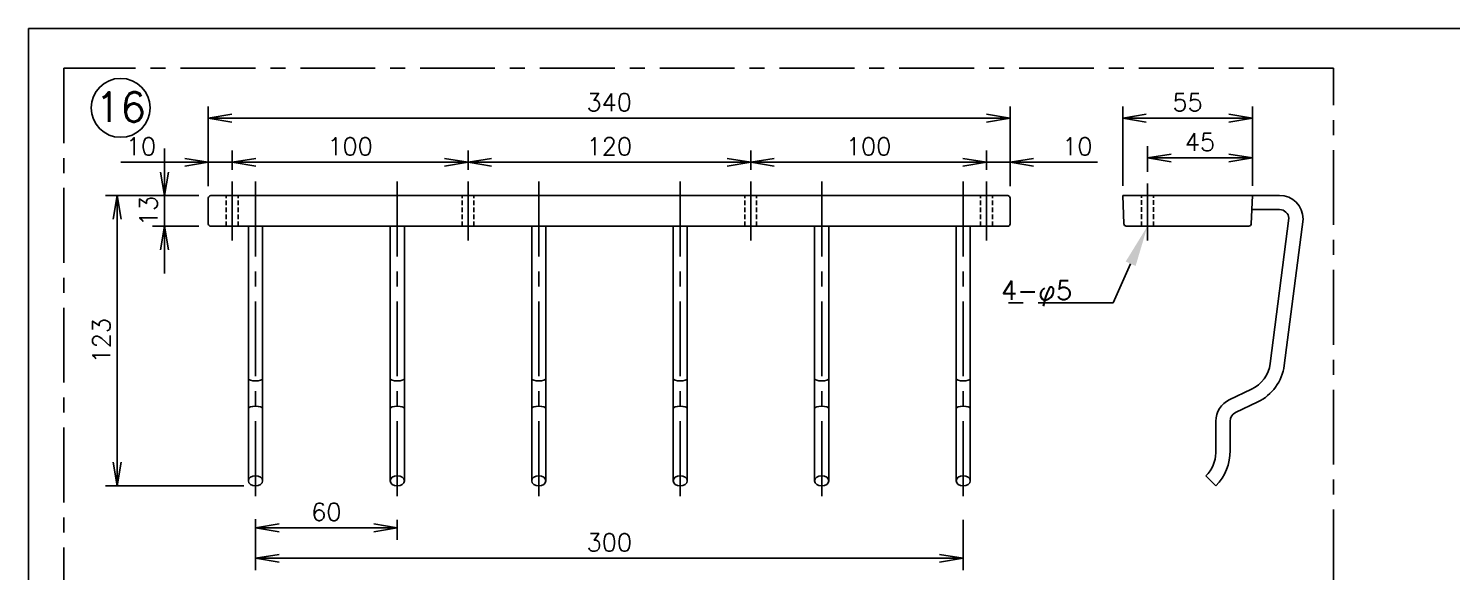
# Model space of a CAD drawing. Extents: x 115 to 2025, y 0 to 1377.
# Drawn here: x 115 to 719, y 1146 to 1377 of the extents above; entities that cross this region are included whole.
import ezdxf
from ezdxf.enums import TextEntityAlignment as Align

# ---------------------------------------------------------------- set-up
doc = ezdxf.new("R2010")
doc.units = 0
doc.header["$PDMODE"] = 3
doc.linetypes.add('ACISOWELD', pattern=[3, 2, -1])
doc.linetypes.add('CENTER', pattern=[50.8, 31.75, -6.35, 6.35, -6.35])
doc.layers.get('0').update_dxf_attribs({"linetype": 'CONTINUOUS'})
doc.layers.get('DEFPOINTS').update_dxf_attribs({"linetype": 'CONTINUOUS'})
for name, color, linetype in [('DANMEN', 7, 'CONTINUOUS'), ('SUNPOU', 7, 'CONTINUOUS'), ('WAKU', 7, 'CONTINUOUS')]:
    doc.layers.add(name, color=color, linetype=linetype)
doc.styles.get("Standard").update_dxf_attribs({"font": 'romans.shx', "bigfont": 'extfont.shx'})
doc.dimstyles.get("Standard").update_dxf_attribs({"dimscale": 5, "dimtxt": 2, "dimasz": 3, "dimexe": 1, "dimexo": 1, "dimgap": 0.6, "dimtad": 3, "dimdec": 0, "dimzin": 0, "dimdsep": 46, "dimtxsty": 'STANDARD', "dimblk1": 'OPEN', "dimblk2": 'OPEN', "dimsah": 1, "dimcen": 1.5, "dimadec": 0, "dimazin": 0, "dimtfac": 1, "dimtdec": 0, "dimtmove": 0, "dimatfit": 0, "dimldrblk": 'DOTSMALL', "dimfxl": 1, "dimtvp": 1, "dimtolj": 1, "dimtzin": 0, "dimarcsym": 0})

# ---------------------------------------------------------------- blocks, each defined once
blk = doc.blocks.new('_OPEN')
at = {"color": 0, "linetype": 'ByBlock'}
for p, q in [((-1, 0.167), (0, 0)), ((0, 0), (-1, -0.167)), ((0, 0), (-1, 0))]:
    blk.add_line(p, q, dxfattribs=at)
blk = doc.blocks.new('*D18')
at = {"layer": 'DEFPOINTS', "color": 0}
for p in [(152.66, 1305.84), (192.28, 1305.84), (211.28, 1182.77)]:
    blk.add_point(p, dxfattribs=at)
at = {"layer": 'SUNPOU', "color": 0, "lineweight": -2}
for p, q in [((187.28, 1305.84), (147.66, 1305.84)), ((152.66, 1192.77), (152.66, 1295.84)), ((206.28, 1182.77), (147.66, 1182.77))]:
    blk.add_line(p, q, dxfattribs=at)
at = {"layer": 'SUNPOU', "color": 0, "lineweight": -2, "xscale": 10, "yscale": 10, "zscale": 10}
for p, rotation in [((152.66, 1305.84), 90), ((152.66, 1182.77), 270)]:
    blk.add_blockref('_OPEN', p, dxfattribs=dict(at, rotation=rotation))
at = {"layer": 'SUNPOU', "color": 0, "insert": (145.91, 1244.31), "char_height": 7.5, "attachment_point": 5, "rotation": 90}
blk.add_mtext('\\A1;123', dxfattribs=at)
blk = doc.blocks.new('_DotSmall')
at = {"color": 0, "linetype": 'ByBlock', "const_width": 0.5}
blk.add_lwpolyline([(-0.0625, 0, 1), (0.0625, 0, 1)], format="xyb", close=True, dxfattribs=at)
blk = doc.blocks.new('*D19')
at = {"layer": 'DEFPOINTS', "color": 0}
for p in [(211.28, 1173.71), (271.41, 1173.4), (271.41, 1164.94)]:
    blk.add_point(p, dxfattribs=at)
at = {"layer": 'SUNPOU', "color": 0, "lineweight": -2}
for p, q in [((211.28, 1168.71), (211.28, 1159.94)), ((221.28, 1164.94), (261.41, 1164.94)), ((271.41, 1168.4), (271.41, 1159.94))]:
    blk.add_line(p, q, dxfattribs=at)
at = {"layer": 'SUNPOU', "color": 0, "lineweight": -2, "xscale": 10, "yscale": 10, "zscale": 10, "rotation": 180}
blk.add_blockref('_OPEN', (211.28, 1164.94), dxfattribs=at)
at = {"layer": 'SUNPOU', "color": 0, "lineweight": -2, "xscale": 10, "yscale": 10, "zscale": 10}
blk.add_blockref('_OPEN', (271.41, 1164.94), dxfattribs=at)
at = {"layer": 'SUNPOU', "color": 0, "insert": (241.34, 1171.69), "char_height": 7.5, "attachment_point": 5}
blk.add_mtext('\\A1;60', dxfattribs=at)
blk = doc.blocks.new('*D20')
at = {"layer": 'DEFPOINTS', "color": 0}
for p in [(531.28, 1338.69), (191.28, 1304.84), (531.28, 1304.84)]:
    blk.add_point(p, dxfattribs=at)
at = {"layer": 'SUNPOU', "color": 0, "lineweight": -2}
for p, q in [((191.28, 1309.84), (191.28, 1343.69)), ((531.28, 1309.84), (531.28, 1343.69)), ((201.28, 1338.69), (521.28, 1338.69))]:
    blk.add_line(p, q, dxfattribs=at)
at = {"layer": 'SUNPOU', "color": 0, "lineweight": -2, "xscale": 10, "yscale": 10, "zscale": 10, "rotation": 180}
blk.add_blockref('_OPEN', (191.28, 1338.69), dxfattribs=at)
at = {"layer": 'SUNPOU', "color": 0, "lineweight": -2, "xscale": 10, "yscale": 10, "zscale": 10}
blk.add_blockref('_OPEN', (531.28, 1338.69), dxfattribs=at)
at = {"layer": 'SUNPOU', "color": 0, "insert": (361.28, 1345.44), "char_height": 7.5, "attachment_point": 5}
blk.add_mtext('\\A1;340', dxfattribs=at)
blk = doc.blocks.new('*D21')
at = {"layer": 'DEFPOINTS', "color": 0}
for p in [(634.07, 1338.69), (579.07, 1304.94), (634.07, 1304.94)]:
    blk.add_point(p, dxfattribs=at)
at = {"layer": 'SUNPOU', "color": 0, "lineweight": -2}
for p, q in [((579.07, 1309.94), (579.07, 1343.69)), ((634.07, 1309.94), (634.07, 1343.69)), ((589.07, 1338.69), (624.07, 1338.69))]:
    blk.add_line(p, q, dxfattribs=at)
at = {"layer": 'SUNPOU', "color": 0, "lineweight": -2, "xscale": 10, "yscale": 10, "zscale": 10, "rotation": 180}
blk.add_blockref('_OPEN', (579.07, 1338.69), dxfattribs=at)
at = {"layer": 'SUNPOU', "color": 0, "lineweight": -2, "xscale": 10, "yscale": 10, "zscale": 10}
blk.add_blockref('_OPEN', (634.07, 1338.69), dxfattribs=at)
at = {"layer": 'SUNPOU', "color": 0, "insert": (606.57, 1345.44), "char_height": 7.5, "attachment_point": 5}
blk.add_mtext('\\A1;55', dxfattribs=at)
blk = doc.blocks.new('*D22')
at = {"layer": 'DEFPOINTS', "color": 0}
for p in [(634.07, 1321.83), (589.57, 1310.94), (634.07, 1305.94)]:
    blk.add_point(p, dxfattribs=at)
at = {"layer": 'SUNPOU', "color": 0, "lineweight": -2}
for p, q in [((589.57, 1315.94), (589.57, 1326.83)), ((599.57, 1321.83), (624.07, 1321.83)), ((634.07, 1310.94), (634.07, 1326.83))]:
    blk.add_line(p, q, dxfattribs=at)
at = {"layer": 'SUNPOU', "color": 0, "lineweight": -2, "xscale": 10, "yscale": 10, "zscale": 10, "rotation": 180}
blk.add_blockref('_OPEN', (589.57, 1321.83), dxfattribs=at)
at = {"layer": 'SUNPOU', "color": 0, "lineweight": -2, "xscale": 10, "yscale": 10, "zscale": 10}
blk.add_blockref('_OPEN', (634.07, 1321.83), dxfattribs=at)
at = {"layer": 'SUNPOU', "color": 0, "insert": (611.82, 1328.58), "char_height": 7.5, "attachment_point": 5}
blk.add_mtext('\\A1;45', dxfattribs=at)
blk = doc.blocks.new('*D23')
at = {"layer": 'DEFPOINTS', "color": 0}
for p in [(211.28, 1173.71), (511.41, 1173.4), (511.41, 1152.04)]:
    blk.add_point(p, dxfattribs=at)
at = {"layer": 'SUNPOU', "color": 0, "lineweight": -2}
for p, q in [((211.28, 1168.71), (211.28, 1147.04)), ((511.41, 1168.4), (511.41, 1147.04)), ((221.28, 1152.04), (501.41, 1152.04))]:
    blk.add_line(p, q, dxfattribs=at)
at = {"layer": 'SUNPOU', "color": 0, "lineweight": -2, "xscale": 10, "yscale": 10, "zscale": 10, "rotation": 180}
blk.add_blockref('_OPEN', (211.28, 1152.04), dxfattribs=at)
at = {"layer": 'SUNPOU', "color": 0, "lineweight": -2, "xscale": 10, "yscale": 10, "zscale": 10}
blk.add_blockref('_OPEN', (511.41, 1152.04), dxfattribs=at)
at = {"layer": 'SUNPOU', "color": 0, "insert": (361.34, 1158.79), "char_height": 7.5, "attachment_point": 5}
blk.add_mtext('\\A1;300', dxfattribs=at)
blk = doc.blocks.new('*S24')
at = {"color": 7}
for p, q in [((572, 1269.38), (579.42, 1285.96)), ((572, 1269.57), (572, 1269.38))]:
    blk.add_line(p, q, dxfattribs=at)
at = {"color": 7, "linetype": 'Continuous'}
blk.add_trace([(581.52, 1285.02), (577.32, 1286.9), (586.56, 1301.94)], dxfattribs=at)
blk = doc.blocks.new('*D25')
at = {"layer": 'DEFPOINTS', "color": 0}
for p in [(172.66, 1305.84), (192.28, 1305.84), (192.28, 1292.84)]:
    blk.add_point(p, dxfattribs=at)
at = {"layer": 'SUNPOU', "color": 0, "lineweight": -2}
for p, q in [((172.66, 1315.84), (172.66, 1325.84)), ((187.28, 1305.84), (167.66, 1305.84)), ((172.66, 1292.84), (172.66, 1305.84)), ((187.28, 1292.84), (167.66, 1292.84)), ((172.66, 1282.84), (172.66, 1272.84))]:
    blk.add_line(p, q, dxfattribs=at)
at = {"layer": 'SUNPOU', "color": 0, "lineweight": -2, "xscale": 10, "yscale": 10, "zscale": 10}
for p, rotation in [((172.66, 1305.84), 270), ((172.66, 1292.84), 90)]:
    blk.add_blockref('_OPEN', p, dxfattribs=dict(at, rotation=rotation))
at = {"layer": 'SUNPOU', "color": 0, "insert": (165.91, 1299.34), "char_height": 7.5, "attachment_point": 5, "rotation": 90}
blk.add_mtext('\\A1;13', dxfattribs=at)
blk = doc.blocks.new('*D26')
at = {"layer": 'DEFPOINTS', "color": 0}
for p in [(201.41, 1319.99), (201.41, 1311.78), (191.28, 1304.84)]:
    blk.add_point(p, dxfattribs=at)
at = {"layer": 'SUNPOU', "color": 0, "lineweight": -2}
for p, q in [((191.28, 1309.84), (191.28, 1324.99)), ((201.41, 1316.78), (201.41, 1324.99)), ((181.28, 1319.99), (154.21, 1319.99)), ((201.41, 1319.99), (191.28, 1319.99)), ((211.41, 1319.99), (221.41, 1319.99))]:
    blk.add_line(p, q, dxfattribs=at)
at = {"layer": 'SUNPOU', "color": 0, "lineweight": -2, "xscale": 10, "yscale": 10, "zscale": 10}
blk.add_blockref('_OPEN', (191.28, 1319.99), dxfattribs=at)
at = {"layer": 'SUNPOU', "color": 0, "lineweight": -2, "xscale": 10, "yscale": 10, "zscale": 10, "rotation": 180}
blk.add_blockref('_OPEN', (201.41, 1319.99), dxfattribs=at)
at = {"layer": 'SUNPOU', "color": 0, "insert": (162.74, 1326.74), "char_height": 7.5, "attachment_point": 5}
blk.add_mtext('\\A1;10', dxfattribs=at)
blk = doc.blocks.new('*D27')
at = {"layer": 'DEFPOINTS', "color": 0}
for p in [(301.41, 1319.99), (201.41, 1311.78), (301.41, 1311.78)]:
    blk.add_point(p, dxfattribs=at)
at = {"layer": 'SUNPOU', "color": 0, "lineweight": -2}
for p, q in [((201.41, 1316.78), (201.41, 1324.99)), ((301.41, 1316.78), (301.41, 1324.99)), ((211.41, 1319.99), (291.41, 1319.99))]:
    blk.add_line(p, q, dxfattribs=at)
at = {"layer": 'SUNPOU', "color": 0, "lineweight": -2, "xscale": 10, "yscale": 10, "zscale": 10, "rotation": 180}
blk.add_blockref('_OPEN', (201.41, 1319.99), dxfattribs=at)
at = {"layer": 'SUNPOU', "color": 0, "lineweight": -2, "xscale": 10, "yscale": 10, "zscale": 10}
blk.add_blockref('_OPEN', (301.41, 1319.99), dxfattribs=at)
at = {"layer": 'SUNPOU', "color": 0, "insert": (251.41, 1326.74), "char_height": 7.5, "attachment_point": 5}
blk.add_mtext('\\A1;100', dxfattribs=at)
blk = doc.blocks.new('*D28')
at = {"layer": 'DEFPOINTS', "color": 0}
for p in [(421.28, 1319.99), (301.41, 1311.78), (421.28, 1311.78)]:
    blk.add_point(p, dxfattribs=at)
at = {"layer": 'SUNPOU', "color": 0, "lineweight": -2}
for p, q in [((301.41, 1316.78), (301.41, 1324.99)), ((421.28, 1316.78), (421.28, 1324.99)), ((311.41, 1319.99), (411.28, 1319.99))]:
    blk.add_line(p, q, dxfattribs=at)
at = {"layer": 'SUNPOU', "color": 0, "lineweight": -2, "xscale": 10, "yscale": 10, "zscale": 10, "rotation": 180}
blk.add_blockref('_OPEN', (301.41, 1319.99), dxfattribs=at)
at = {"layer": 'SUNPOU', "color": 0, "lineweight": -2, "xscale": 10, "yscale": 10, "zscale": 10}
blk.add_blockref('_OPEN', (421.28, 1319.99), dxfattribs=at)
at = {"layer": 'SUNPOU', "color": 0, "insert": (361.34, 1326.74), "char_height": 7.5, "attachment_point": 5}
blk.add_mtext('\\A1;120', dxfattribs=at)
blk = doc.blocks.new('*D29')
at = {"layer": 'DEFPOINTS', "color": 0}
for p in [(521.28, 1319.99), (421.28, 1311.78), (521.28, 1311.78)]:
    blk.add_point(p, dxfattribs=at)
at = {"layer": 'SUNPOU', "color": 0, "lineweight": -2}
for p, q in [((421.28, 1316.78), (421.28, 1324.99)), ((521.28, 1316.78), (521.28, 1324.99)), ((431.28, 1319.99), (511.28, 1319.99))]:
    blk.add_line(p, q, dxfattribs=at)
at = {"layer": 'SUNPOU', "color": 0, "lineweight": -2, "xscale": 10, "yscale": 10, "zscale": 10, "rotation": 180}
blk.add_blockref('_OPEN', (421.28, 1319.99), dxfattribs=at)
at = {"layer": 'SUNPOU', "color": 0, "lineweight": -2, "xscale": 10, "yscale": 10, "zscale": 10}
blk.add_blockref('_OPEN', (521.28, 1319.99), dxfattribs=at)
at = {"layer": 'SUNPOU', "color": 0, "insert": (471.28, 1326.74), "char_height": 7.5, "attachment_point": 5}
blk.add_mtext('\\A1;100', dxfattribs=at)
blk = doc.blocks.new('*D30')
at = {"layer": 'DEFPOINTS', "color": 0}
for p in [(531.28, 1319.99), (521.28, 1311.78), (531.28, 1304.84)]:
    blk.add_point(p, dxfattribs=at)
at = {"layer": 'SUNPOU', "color": 0, "lineweight": -2}
for p, q in [((521.28, 1316.78), (521.28, 1324.99)), ((531.28, 1309.84), (531.28, 1324.99)), ((511.28, 1319.99), (501.28, 1319.99)), ((521.28, 1319.99), (531.28, 1319.99)), ((541.28, 1319.99), (568.35, 1319.99))]:
    blk.add_line(p, q, dxfattribs=at)
at = {"layer": 'SUNPOU', "color": 0, "lineweight": -2, "xscale": 10, "yscale": 10, "zscale": 10}
blk.add_blockref('_OPEN', (521.28, 1319.99), dxfattribs=at)
at = {"layer": 'SUNPOU', "color": 0, "lineweight": -2, "xscale": 10, "yscale": 10, "zscale": 10, "rotation": 180}
blk.add_blockref('_OPEN', (531.28, 1319.99), dxfattribs=at)
at = {"layer": 'SUNPOU', "color": 0, "insert": (559.82, 1326.74), "char_height": 7.5, "attachment_point": 5}
blk.add_mtext('\\A1;10', dxfattribs=at)

msp = doc.modelspace()

# ---------------------------------------------------------------- linework, layer by layer
at = {"color": 2}
for p, q in [((191.28, 1293.84), (191.28, 1304.84)), ((192.28, 1305.84), (530.28, 1305.84)), ((531.28, 1304.84), (531.28, 1293.84)), ((579.07, 1305.94), (579.57, 1293.94)), ((633.07, 1305.94), (579.07, 1305.94)), ((633.07, 1305.94), (645.57, 1305.94)), ((633.57, 1293.94), (634.07, 1305.94)), ((633.82, 1299.94), (645.57, 1299.94)), ((192.28, 1292.84), (530.28, 1292.84)), ((208.28, 1292.84), (208.28, 1184.9)), ((214.28, 1292.84), (214.28, 1184.9)), ((268.41, 1292.84), (268.41, 1184.9)), ((274.41, 1292.84), (274.41, 1184.9)), ((328.41, 1292.84), (328.41, 1184.9)), ((334.41, 1292.84), (334.41, 1184.9)), ((388.41, 1292.84), (388.41, 1184.9)), ((394.41, 1292.84), (394.41, 1184.9)), ((448.41, 1292.84), (448.41, 1184.9)), ((454.41, 1292.84), (454.41, 1184.9)), ((508.41, 1292.84), (508.41, 1184.9)), ((514.41, 1292.84), (514.41, 1184.9)), ((580.57, 1292.94), (632.57, 1292.94)), ((641.59, 1234.62), (649.56, 1296.24)), ((647.54, 1233.85), (655.57, 1295.94)), ((624.27, 1219.27), (633.73, 1223.78)), ((626.85, 1213.86), (636.31, 1218.36)), ((618.57, 1210.25), (618.57, 1196.77)), ((624.57, 1210.25), (624.57, 1197.77)), ((211.28, 1187.02), (211.28, 1182.77)), ((271.41, 1187.02), (271.41, 1182.77)), ((331.41, 1187.02), (331.41, 1182.77)), ((391.41, 1187.02), (391.41, 1182.77)), ((451.41, 1187.02), (451.41, 1182.77)), ((511.41, 1187.02), (511.41, 1182.77)), ((614.34, 1187.02), (618.57, 1182.77))]:
    msp.add_line(p, q, dxfattribs=at)
at = {"color": 2, "linetype": 'ACISOWELD'}
for p, q in [((587.07, 1292.94), (587.07, 1305.94)), ((592.07, 1292.94), (592.07, 1305.94))]:
    msp.add_line(p, q, dxfattribs=at)
at = {"color": 2}
for centre, radius, start, end in [((192.28, 1304.84), 1, 90, 180), ((530.28, 1304.84), 1, 0, 90), ((645.57, 1295.94), 10, 0, 90), ((645.57, 1295.94), 4, 4.29412, 90), ((192.28, 1293.84), 1, 180, 270), ((530.28, 1293.84), 1, 270, 0), ((580.57, 1293.94), 1, 180, 270), ((632.57, 1293.94), 1, 270, 0), ((627.71, 1236.42), 14, 295.46335, 352.63166), ((627.71, 1236.42), 20, 295.46335, 352.63166), ((628.57, 1210.25), 10, 115.46335, 180), ((628.57, 1210.25), 4, 115.46335, 180), ((604.18, 1197.23), 14.4, 314.86986, 358.18207), ((604.18, 1197.23), 20.4, 314.86986, 1.52732)]:
    msp.add_arc(centre, radius, start, end, dxfattribs=at)
at = {"color": 2, "extrusion": (0, 0, -1)}
for centre in [(211.28, 1228.2), (271.41, 1228.2), (331.41, 1228.2), (391.41, 1228.2), (451.41, 1228.2), (511.41, 1228.2)]:
    msp.add_ellipse(centre, major_axis=(-3, 0), ratio=0.319698, start_param=3.141593, end_param=6.283185, dxfattribs=at)
at = {"color": 2}
for centre in [(211.28, 1215.58), (271.41, 1215.58), (331.41, 1215.58), (391.41, 1215.58), (451.41, 1215.58), (511.41, 1215.58)]:
    msp.add_ellipse(centre, major_axis=(-3, 0), ratio=0.319698, start_param=3.141593, end_param=6.283185, dxfattribs=at)
for centre in [(211.28, 1184.9), (271.41, 1184.9), (331.41, 1184.9), (391.41, 1184.9), (451.41, 1184.9), (511.41, 1184.9)]:
    msp.add_ellipse(centre, major_axis=(-3, 0), ratio=0.708545, dxfattribs=at)
at = {"layer": 'DANMEN', "color": 2, "linetype": 'CENTER'}
for p, q in [((201.41, 1311.78), (201.41, 1286.87)), ((211.28, 1311.79), (211.28, 1173.71)), ((271.41, 1311.79), (271.41, 1173.4)), ((301.41, 1311.78), (301.41, 1286.87)), ((331.41, 1311.79), (331.41, 1173.4)), ((391.41, 1311.79), (391.41, 1173.4)), ((421.28, 1311.78), (421.28, 1286.87)), ((451.41, 1311.79), (451.41, 1173.4)), ((511.41, 1311.79), (511.41, 1173.4)), ((521.28, 1311.78), (521.28, 1286.87)), ((589.57, 1310.94), (589.57, 1286.82))]:
    msp.add_line(p, q, dxfattribs=at)
at = {"layer": 'DANMEN', "color": 2, "linetype": 'ACISOWELD'}
for p, q in [((198.91, 1292.84), (198.91, 1305.84)), ((203.91, 1292.84), (203.91, 1305.84)), ((298.91, 1292.84), (298.91, 1305.84)), ((303.91, 1292.84), (303.91, 1305.84)), ((418.78, 1292.84), (418.78, 1305.84)), ((423.78, 1292.84), (423.78, 1305.84)), ((518.78, 1292.84), (518.78, 1305.84)), ((523.78, 1292.84), (523.78, 1305.84))]:
    msp.add_line(p, q, dxfattribs=at)
at = {"layer": 'SUNPOU', "color": 7, "linetype": 'CENTER'}
for p, q in [((129.95, 1359.89), (129.95, 1141.01)), ((668.45, 1359.89), (129.95, 1359.89)), ((668.45, 1141.01), (668.45, 1359.89)), ((575.01, 1260.38), (529.16, 1260.38))]:
    msp.add_line(p, q, dxfattribs=at)
at = {"layer": 'SUNPOU'}
msp.add_circle((154.07, 1343.08), 12.5, dxfattribs=at)
at = {"layer": 'WAKU', "color": 6}
for p, q in [((2025, 1376.75), (115, 1376.75)), ((115, 1376.75), (115, 0))]:
    msp.add_line(p, q, dxfattribs=at)

# ---------------------------------------------------------------- block references
at = {"layer": 'SUNPOU', "color": 7, "linetype": 'CENTER'}
msp.add_blockref('*S24', (3.01, -9), dxfattribs=at)

# ---------------------------------------------------------------- texts
at = {"layer": 'SUNPOU'}
msp.add_text('16', height=12.5, dxfattribs=at).set_placement((154.07, 1343.42), align=Align.MIDDLE)
at = {"layer": 'SUNPOU', "color": 7}
msp.add_text('4-φ5', height=8, dxfattribs=at).set_placement((527.44, 1261.68))

# ---------------------------------------------------------------- dimensions: what is measured, and where the dimension line sits
for base, p1, p2, override, picture, middle in [((531.28, 1338.69), (191.28, 1304.84), (531.28, 1304.84), {"dimtxt": 1.5, "dimasz": 2, "dimtol": 0, "dimlim": 0, "dimtp": 0, "dimtm": 0, "dimtfac": 1, "dimtdec": 0, "dimtolj": 1, "dimtzin": 0}, '*D20', (361.28, 1345.44)), ((634.07, 1338.69), (579.07, 1304.94), (634.07, 1304.94), {"dimtxt": 1.5, "dimasz": 2, "dimtol": 0, "dimlim": 0, "dimtp": 0, "dimtm": 0, "dimtfac": 1, "dimtdec": 0, "dimtolj": 1, "dimtzin": 0}, '*D21', (606.57, 1345.44)), ((301.41, 1319.99), (201.41, 1311.78), (301.41, 1311.78), {"dimtxt": 1.5, "dimasz": 2}, '*D27', (251.41, 1326.74)), ((421.28, 1319.99), (301.41, 1311.78), (421.28, 1311.78), {"dimtxt": 1.5, "dimasz": 2}, '*D28', (361.34, 1326.74)), ((521.28, 1319.99), (421.28, 1311.78), (521.28, 1311.78), {"dimtxt": 1.5, "dimasz": 2}, '*D29', (471.28, 1326.74)), ((531.28, 1319.99), (521.28, 1311.78), (531.28, 1304.84), {"dimtxt": 1.5, "dimasz": 2}, '*D30', (559.82, 1326.74)), ((634.07247083, 1321.82507758), (589.57247083, 1310.93954242), (634.07247083, 1305.93954242), {"dimtxt": 1.5, "dimasz": 2, "dimtol": 0, "dimlim": 0, "dimtp": 0, "dimtm": 0, "dimtfac": 1, "dimtdec": 0, "dimtolj": 1, "dimtzin": 0}, '*D22', (611.82247083, 1328.57507758))]:
    dim = msp.add_linear_dim(base=base, p1=p1, p2=p2, dimstyle='STANDARD', override=override, dxfattribs=at)
    dim.commit()
    dim.dimension.update_dxf_attribs({"geometry": picture, "text_midpoint": middle})
for base, p1, p2, picture, middle in [((201.41, 1319.99), (191.28, 1304.84), (201.41, 1311.78), '*D26', (162.74, 1319.99)), ((271.41, 1164.94), (211.28, 1173.71), (271.41, 1173.4), '*D19', (241.34, 1164.94)), ((511.41, 1152.04), (211.28, 1173.71), (511.41, 1173.4), '*D23', (361.34, 1152.04))]:
    dim = msp.add_linear_dim(base=base, p1=p1, p2=p2, dimstyle='STANDARD', override={"dimtxt": 1.5, "dimasz": 2}, dxfattribs=at)
    dim.commit()
    dim.dimension.update_dxf_attribs({"geometry": picture, "text_midpoint": middle, "dimtype": 160})
dim = msp.add_linear_dim(base=(172.66, 1305.84), p1=(192.28, 1292.84), p2=(192.28, 1305.84), angle=90, dimstyle='STANDARD', override={"dimtxt": 1.5, "dimasz": 2}, dxfattribs=at)
dim.commit()
dim.dimension.update_dxf_attribs({"geometry": '*D25', "text_midpoint": (172.66, 1299.34), "dimtype": 160})
dim = msp.add_linear_dim(base=(152.66, 1305.84), p1=(211.28, 1182.77), p2=(192.28, 1305.84), angle=90, dimstyle='STANDARD', override={"dimtxt": 1.5, "dimasz": 2}, dxfattribs=at)
dim.commit()
dim.dimension.update_dxf_attribs({"geometry": '*D18', "text_midpoint": (145.91, 1244.31)})

doc.saveas('drawing.dxf')
